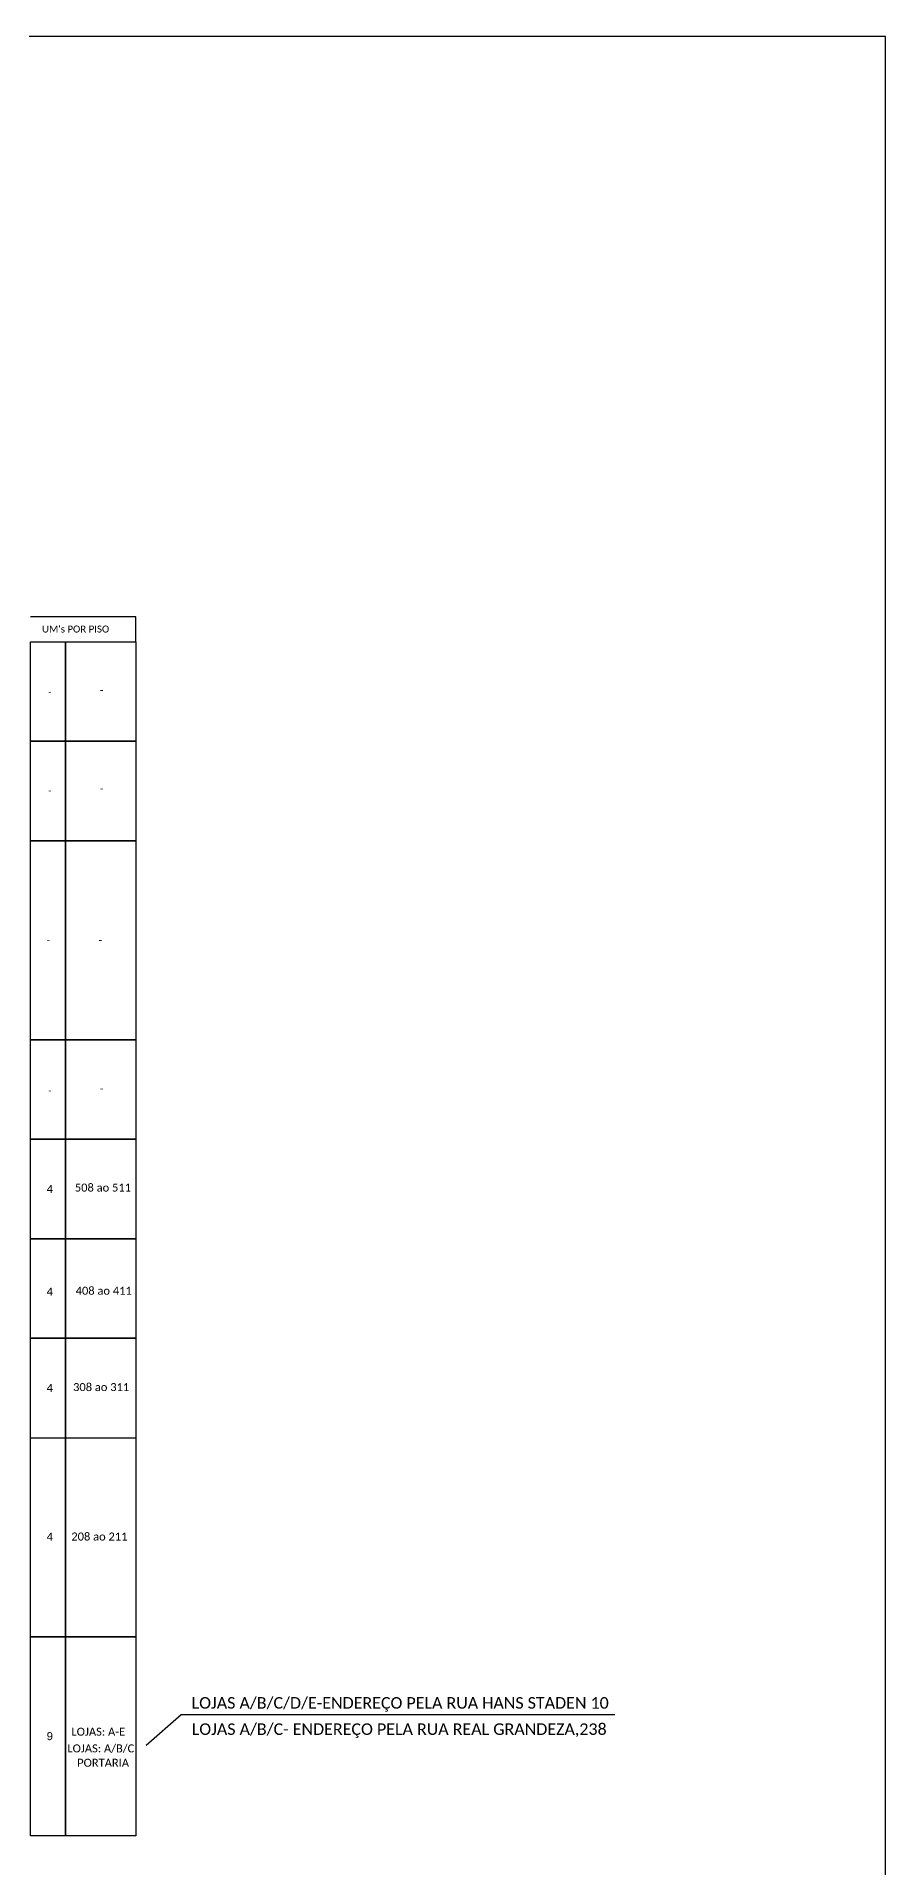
# Model space of a CAD drawing. Header units: metres. Extents: x -1646 to 84, y -452 to 146.
# Drawn here: x -75 to 84.1, y -201.5 to 141.6 of the extents above; entities that cross this region are included whole.
import ezdxf
from ezdxf.enums import TextEntityAlignment as Align

# ---------------------------------------------------------------- set-up
doc = ezdxf.new("R2010")
doc.units = ezdxf.units.M
doc.styles.add('ARIAL', font='arial.ttf')
doc.styles.get("Standard").update_dxf_attribs({"font": 'arial.ttf'})
doc.styles.add('WMF-Calibri0', font='calibri.ttf')
doc.dimstyles.get("Standard").update_dxf_attribs({"dimtxt": 0.18, "dimasz": 0.18, "dimexe": 0.18, "dimexo": 0.0625, "dimgap": 0.09, "dimtad": 0, "dimtih": 1, "dimtoh": 1, "dimdec": 4, "dimzin": 0, "dimdsep": 46, "dimtxsty": 'Standard', "dimcen": 0.09, "dimadec": 0, "dimazin": 0, "dimtfac": 1, "dimtdec": 4, "dimtofl": 0, "dimtmove": 0, "dimatfit": 3, "dimfxl": 0, "dimtolj": 1, "dimtzin": 0, "dimarcsym": 0})

msp = doc.modelspace()

# ---------------------------------------------------------------- linework, layer by layer
for p, q in [((-56.42, 32.89), (-76.2, 32.89)), ((-56.42, 28.2), (-56.42, 32.89))]:
    msp.add_line(p, q)
at = {"color": 7}
msp.add_lwpolyline([(-756.89, -452.36), (84.11, -452.36), (84.11, 141.64), (-756.89, 141.64)], close=True, dxfattribs=at)
for points in [[(-76.19, 28.2), (-69.6, 28.2), (-69.6, 9.56), (-76.19, 9.56)], [(-69.6, 28.2), (-56.42, 28.2), (-56.42, 9.56), (-69.6, 9.56)], [(-76.19, 9.56), (-69.6, 9.56), (-69.6, -9.09), (-76.19, -9.09)], [(-69.6, 9.56), (-56.42, 9.56), (-56.42, -9.09), (-69.6, -9.09)], [(-76.19, -9.09), (-69.6, -9.09), (-69.6, -46.38), (-76.19, -46.38)], [(-69.6, -9.09), (-56.42, -9.09), (-56.42, -46.38), (-69.6, -46.38)], [(-76.19, -46.38), (-69.6, -46.38), (-69.6, -65.03), (-76.19, -65.03)], [(-69.6, -46.38), (-56.42, -46.38), (-56.42, -65.03), (-69.6, -65.03)], [(-76.19, -65.03), (-69.6, -65.03), (-69.6, -83.67), (-76.19, -83.67)], [(-69.6, -65.03), (-56.42, -65.03), (-56.42, -83.67), (-69.6, -83.67)], [(-76.19, -83.67), (-69.6, -83.67), (-69.6, -102.32), (-76.19, -102.32)], [(-69.6, -83.67), (-56.42, -83.67), (-56.42, -102.32), (-69.6, -102.32)], [(-76.19, -120.97), (-69.6, -120.97), (-69.6, -158.26), (-76.19, -158.26)], [(-69.6, -120.97), (-56.42, -120.97), (-56.42, -158.26), (-69.6, -158.26)], [(-76.19, -158.26), (-69.6, -158.26), (-69.6, -195.55), (-76.19, -195.55)], [(-69.6, -158.26), (-56.42, -158.26), (-56.42, -195.55), (-69.6, -195.55)]]:
    msp.add_lwpolyline(points, close=True)
for points in [[(-76.19, -139.61), (-76.19, -102.32), (-69.6, -102.32), (-69.6, -139.61)], [(-69.6, -139.61), (-69.6, -102.32), (-56.42, -102.32), (-56.42, -139.61)]]:
    msp.add_lwpolyline(points)

# ---------------------------------------------------------------- texts
at = {"color": 0, "style": 'WMF-Calibri0'}
msp.add_text("UM's POR PISO", height=1.3098, dxfattribs=at).set_placement((-74.02, 29.95))
at = {"style": 'WMF-Calibri0'}
for s, height, p in [('-', 1.32, (-63.13, 18.5)), ('-', 1.32, (-63.13, 0.05)), ('-', 1.32, (-63.4, -28.34)), ('-', 1.32, (-63.13, -56.19)), ('508 ao 511', 1.5, (-67.86, -74.83)), ('408 ao 411', 1.5, (-67.71, -94.16)), ('308 ao 311', 1.5, (-68.19, -112.22)), ('208 ao 211', 1.5, (-68.52, -140.23)), ('LOJAS: A/B/C', 1.5, (-69.26, -179.94)), ('LOJAS: A-E', 1.5, (-68.5, -176.81)), ('PORTARIA', 1.5, (-67.43, -182.63))]:
    msp.add_text(s, height=height, dxfattribs=at).set_placement(p)
at = {"color": 1, "style": 'WMF-Calibri0'}
for s, p in [('LOJAS A/B/C/D/E-ENDEREÇO PELA RUA HANS STADEN 10 ', (-45.97, -171.74)), ('LOJAS A/B/C- ENDEREÇO PELA RUA REAL GRANDEZA,238', (-45.95, -176.66))]:
    msp.add_text(s, height=2.16, dxfattribs=at).set_placement(p)
at = {"flags": 12}
for tag, text, height, style, p in [('-', '-', 1.31, 'ARIAL', (-72.56, 18.84)), ('-', '-', 1.31, 'ARIAL', (-72.56, 0.4)), ('-', '-', 1.31, 'ARIAL', (-72.83, -27.67)), ('-', '-', 1.31, 'ARIAL', (-72.56, -55.84)), ('4', 'XX', 1.5, 'WMF-Calibri0', (-72.56, -74.35)), ('4', 'XX', 1.5, 'WMF-Calibri0', (-72.56, -93.59)), ('4', '0', 1.5, 'WMF-Calibri0', (-72.56, -111.64)), ('4', 'XX', 1.5, 'WMF-Calibri0', (-72.56, -139.53)), ('9', 'XX', 1.5, 'ARIAL', (-72.56, -176.89))]:
    msp.add_attdef(tag, text=text, height=height, dxfattribs=dict(at, style=style)).set_placement(p, align=Align.MIDDLE_CENTER)

# ---------------------------------------------------------------- leaders
at = {"color": 1}
msp.add_leader([(-54.49, -178.59), (-47.95, -172.82), (33.38, -172.82)], dimstyle='Standard', override={"dimasz": 0.9}, dxfattribs=at)

doc.saveas('drawing.dxf')
